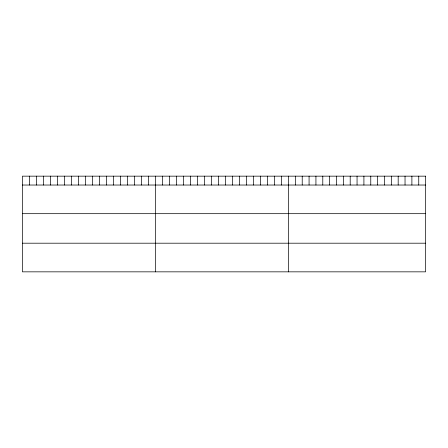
<?xml version="1.0" encoding="UTF-8"?>
<svg xmlns="http://www.w3.org/2000/svg" width="448" height="448" viewBox="0 0 448 448"><rect width="100%" height="100%" fill="white"/><g stroke="black" fill="none" stroke-linecap="round" stroke-linejoin="round"><path stroke-width="0.67" d="M22.4 185.03L425.6 185.03M22.4 213.679L425.6 213.679M22.4 243.197L425.6 243.197M418.746 176.159L418.746 185.03M411.891 176.159L411.891 185.03M405.037 176.159L405.037 185.03M398.182 176.159L398.182 185.03M391.328 176.159L391.328 185.03M384.474 176.159L384.474 185.03M377.619 176.159L377.619 185.03M370.765 176.159L370.765 185.03M363.91 176.159L363.91 185.03M357.056 176.159L357.056 185.03M350.202 176.159L350.202 185.03M343.347 176.159L343.347 185.03M336.493 176.159L336.493 185.03M329.638 176.159L329.638 185.03M322.784 176.159L322.784 185.03M315.93 176.159L315.93 185.03M309.075 176.159L309.075 185.03M302.221 176.159L302.221 185.03M295.366 176.159L295.366 185.03M288.512 176.159L288.512 271.841M281.506 176.159L281.506 185.03M274.506 176.159L274.506 185.03M267.501 176.159L267.501 185.03M260.501 176.159L260.501 185.03M253.495 176.159L253.495 185.03M246.495 176.159L246.495 185.03M239.49 176.159L239.49 185.03M232.49 176.159L232.49 185.03M225.484 176.159L225.484 185.03M218.484 176.159L218.484 185.03M211.478 176.159L211.478 185.03M204.478 176.159L204.478 185.03M197.473 176.159L197.473 185.03M190.473 176.159L190.473 185.03M183.467 176.159L183.467 185.03M176.467 176.159L176.467 185.03M169.462 176.159L169.462 185.03M162.462 176.159L162.462 185.03M155.456 176.159L155.456 271.841M148.45 176.159L148.45 185.03M141.45 176.159L141.45 185.03M134.445 176.159L134.445 185.03M127.445 176.159L127.445 185.03M120.439 176.159L120.439 185.03M113.439 176.159L113.439 185.03M106.434 176.159L106.434 185.03M99.434 176.159L99.434 185.03M92.428 176.159L92.428 185.03M85.428 176.159L85.428 185.03M78.422 176.159L78.422 185.03M71.422 176.159L71.422 185.03M64.417 176.159L64.417 185.03M57.417 176.159L57.417 185.03M50.411 176.159L50.411 185.03M43.411 176.159L43.411 185.03M36.406 176.159L36.406 185.03M29.406 176.159L29.406 185.03M425.6 176.159L22.4 176.159L22.4 271.841L425.6 271.841L425.6 176.159"/></g></svg>
